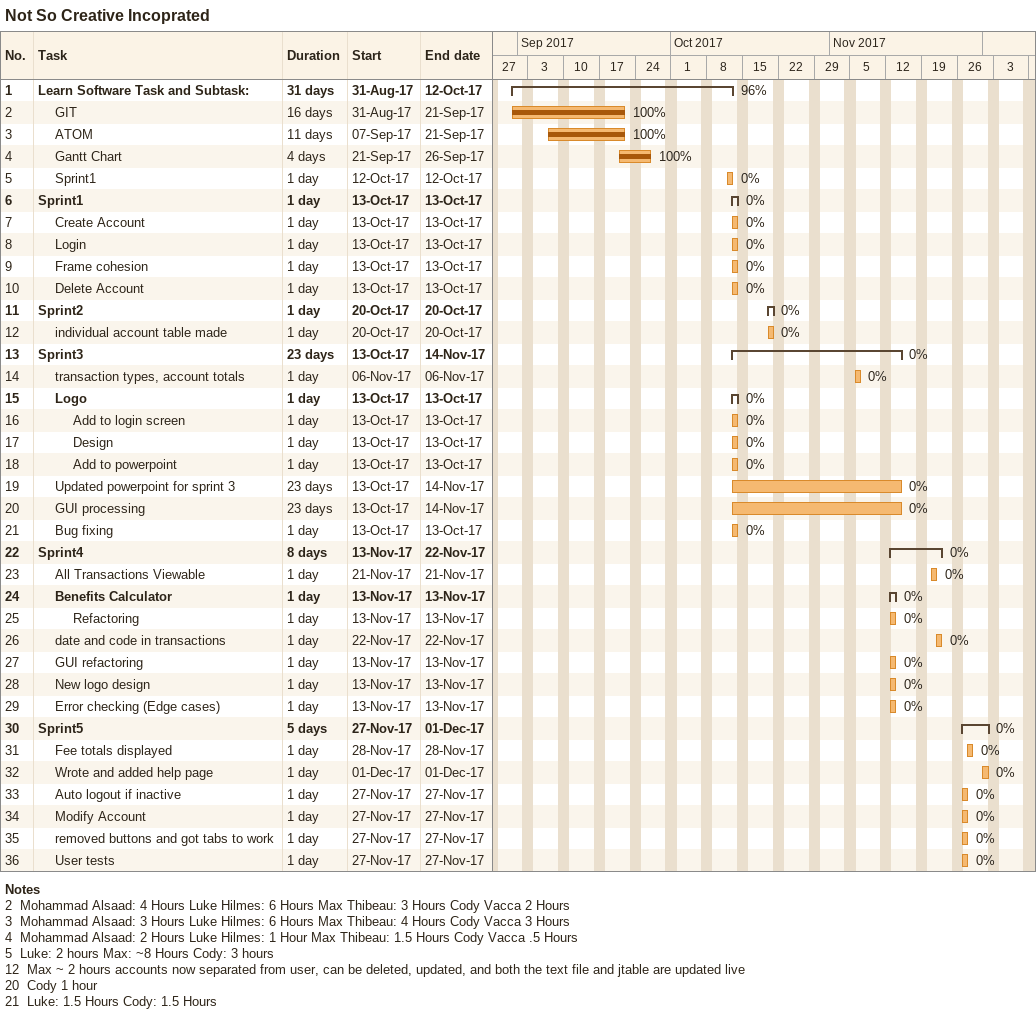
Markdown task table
Not So Creative Incoprated

| ID | Level | Task | Duration | Start | Finish | % complete |
|---|---|---|---|---|---|---|
| 1 | 1 | **Learn Software Task and Subtask:** | 31d | 2017-08-31 | 2017-10-12 | 96 |
| 2 | 2 | GIT | 16d | 2017-08-31 | 2017-09-21 | 100 |
| 3 | 2 | ATOM | 11d | 2017-09-07 | 2017-09-21 | 100 |
| 4 | 2 | Gantt Chart | 4d | 2017-09-21 | 2017-09-26 | 100 |
| 5 | 2 | Sprint1 | 1d | 2017-10-12 | 2017-10-12 | 0 |
| 6 | 1 | **Sprint1** | 1d | 2017-10-13 | 2017-10-13 | 0 |
| 7 | 2 | Create Account | 1d | 2017-10-13 | 2017-10-13 | 0 |
| 8 | 2 | Login | 1d | 2017-10-13 | 2017-10-13 | 0 |
| 9 | 2 | Frame cohesion | 1d | 2017-10-13 | 2017-10-13 | 0 |
| 10 | 2 | Delete Account | 1d | 2017-10-13 | 2017-10-13 | 0 |
| 11 | 1 | **Sprint2** | 1d | 2017-10-20 | 2017-10-20 | 0 |
| 12 | 2 | individual account table made | 1d | 2017-10-20 | 2017-10-20 | 0 |
| 13 | 1 | **Sprint3** | 23d | 2017-10-13 | 2017-11-14 | 0 |
| 14 | 2 | transaction types, account totals | 1d | 2017-11-06 | 2017-11-06 | 0 |
| 15 | 2 | **Logo** | 1d | 2017-10-13 | 2017-10-13 | 0 |
| 16 | 3 | Add to login screen | 1d | 2017-10-13 | 2017-10-13 | 0 |
| 17 | 3 | Design | 1d | 2017-10-13 | 2017-10-13 | 0 |
| 18 | 3 | Add to powerpoint | 1d | 2017-10-13 | 2017-10-13 | 0 |
| 19 | 2 | Updated powerpoint for sprint 3 | 23d | 2017-10-13 | 2017-11-14 | 0 |
| 20 | 2 | GUI processing | 23d | 2017-10-13 | 2017-11-14 | 0 |
| 21 | 2 | Bug fixing | 1d | 2017-10-13 | 2017-10-13 | 0 |
| 22 | 1 | **Sprint4** | 8d | 2017-11-13 | 2017-11-22 | 0 |
| 23 | 2 | All Transactions Viewable | 1d | 2017-11-21 | 2017-11-21 | 0 |
| 24 | 2 | **Benefits Calculator** | 1d | 2017-11-13 | 2017-11-13 | 0 |
| 25 | 3 | Refactoring | 1d | 2017-11-13 | 2017-11-13 | 0 |
| 26 | 2 | date and code in transactions | 1d | 2017-11-22 | 2017-11-22 | 0 |
| 27 | 2 | GUI refactoring | 1d | 2017-11-13 | 2017-11-13 | 0 |
| 28 | 2 | New logo design | 1d | 2017-11-13 | 2017-11-13 | 0 |
| 29 | 2 | Error checking (Edge cases) | 1d | 2017-11-13 | 2017-11-13 | 0 |
| 30 | 1 | **Sprint5** | 5d | 2017-11-27 | 2017-12-01 | 0 |
| 31 | 2 | Fee totals displayed | 1d | 2017-11-28 | 2017-11-28 | 0 |
| 32 | 2 | Wrote and added help page | 1d | 2017-12-01 | 2017-12-01 | 0 |
| 33 | 2 | Auto logout if inactive | 1d | 2017-11-27 | 2017-11-27 | 0 |
| 34 | 2 | Modify Account | 1d | 2017-11-27 | 2017-11-27 | 0 |
| 35 | 2 | removed buttons and got tabs to work | 1d | 2017-11-27 | 2017-11-27 | 0 |
| 36 | 2 | User tests | 1d | 2017-11-27 | 2017-11-27 | 0 |

Notes
- 2: Mohammad Alsaad: 4 Hours Luke Hilmes: 6 Hours Max Thibeau: 3 Hours Cody Vacca 2 Hours
- 3: Mohammad Alsaad: 3 Hours Luke Hilmes: 6 Hours Max Thibeau: 4 Hours Cody Vacca 3 Hours
- 4: Mohammad Alsaad: 2 Hours Luke Hilmes: 1 Hour Max Thibeau: 1.5 Hours Cody Vacca .5 Hours
- 5: Luke: 2 hours Max: ~8 Hours Cody: 3 hours
- 12: Max ~ 2 hours accounts now separated from user, can be deleted, updated, and both the text file and jtable are updated live
- 20: Cody 1 hour
- 21: Luke: 1.5 Hours Cody: 1.5 Hours
